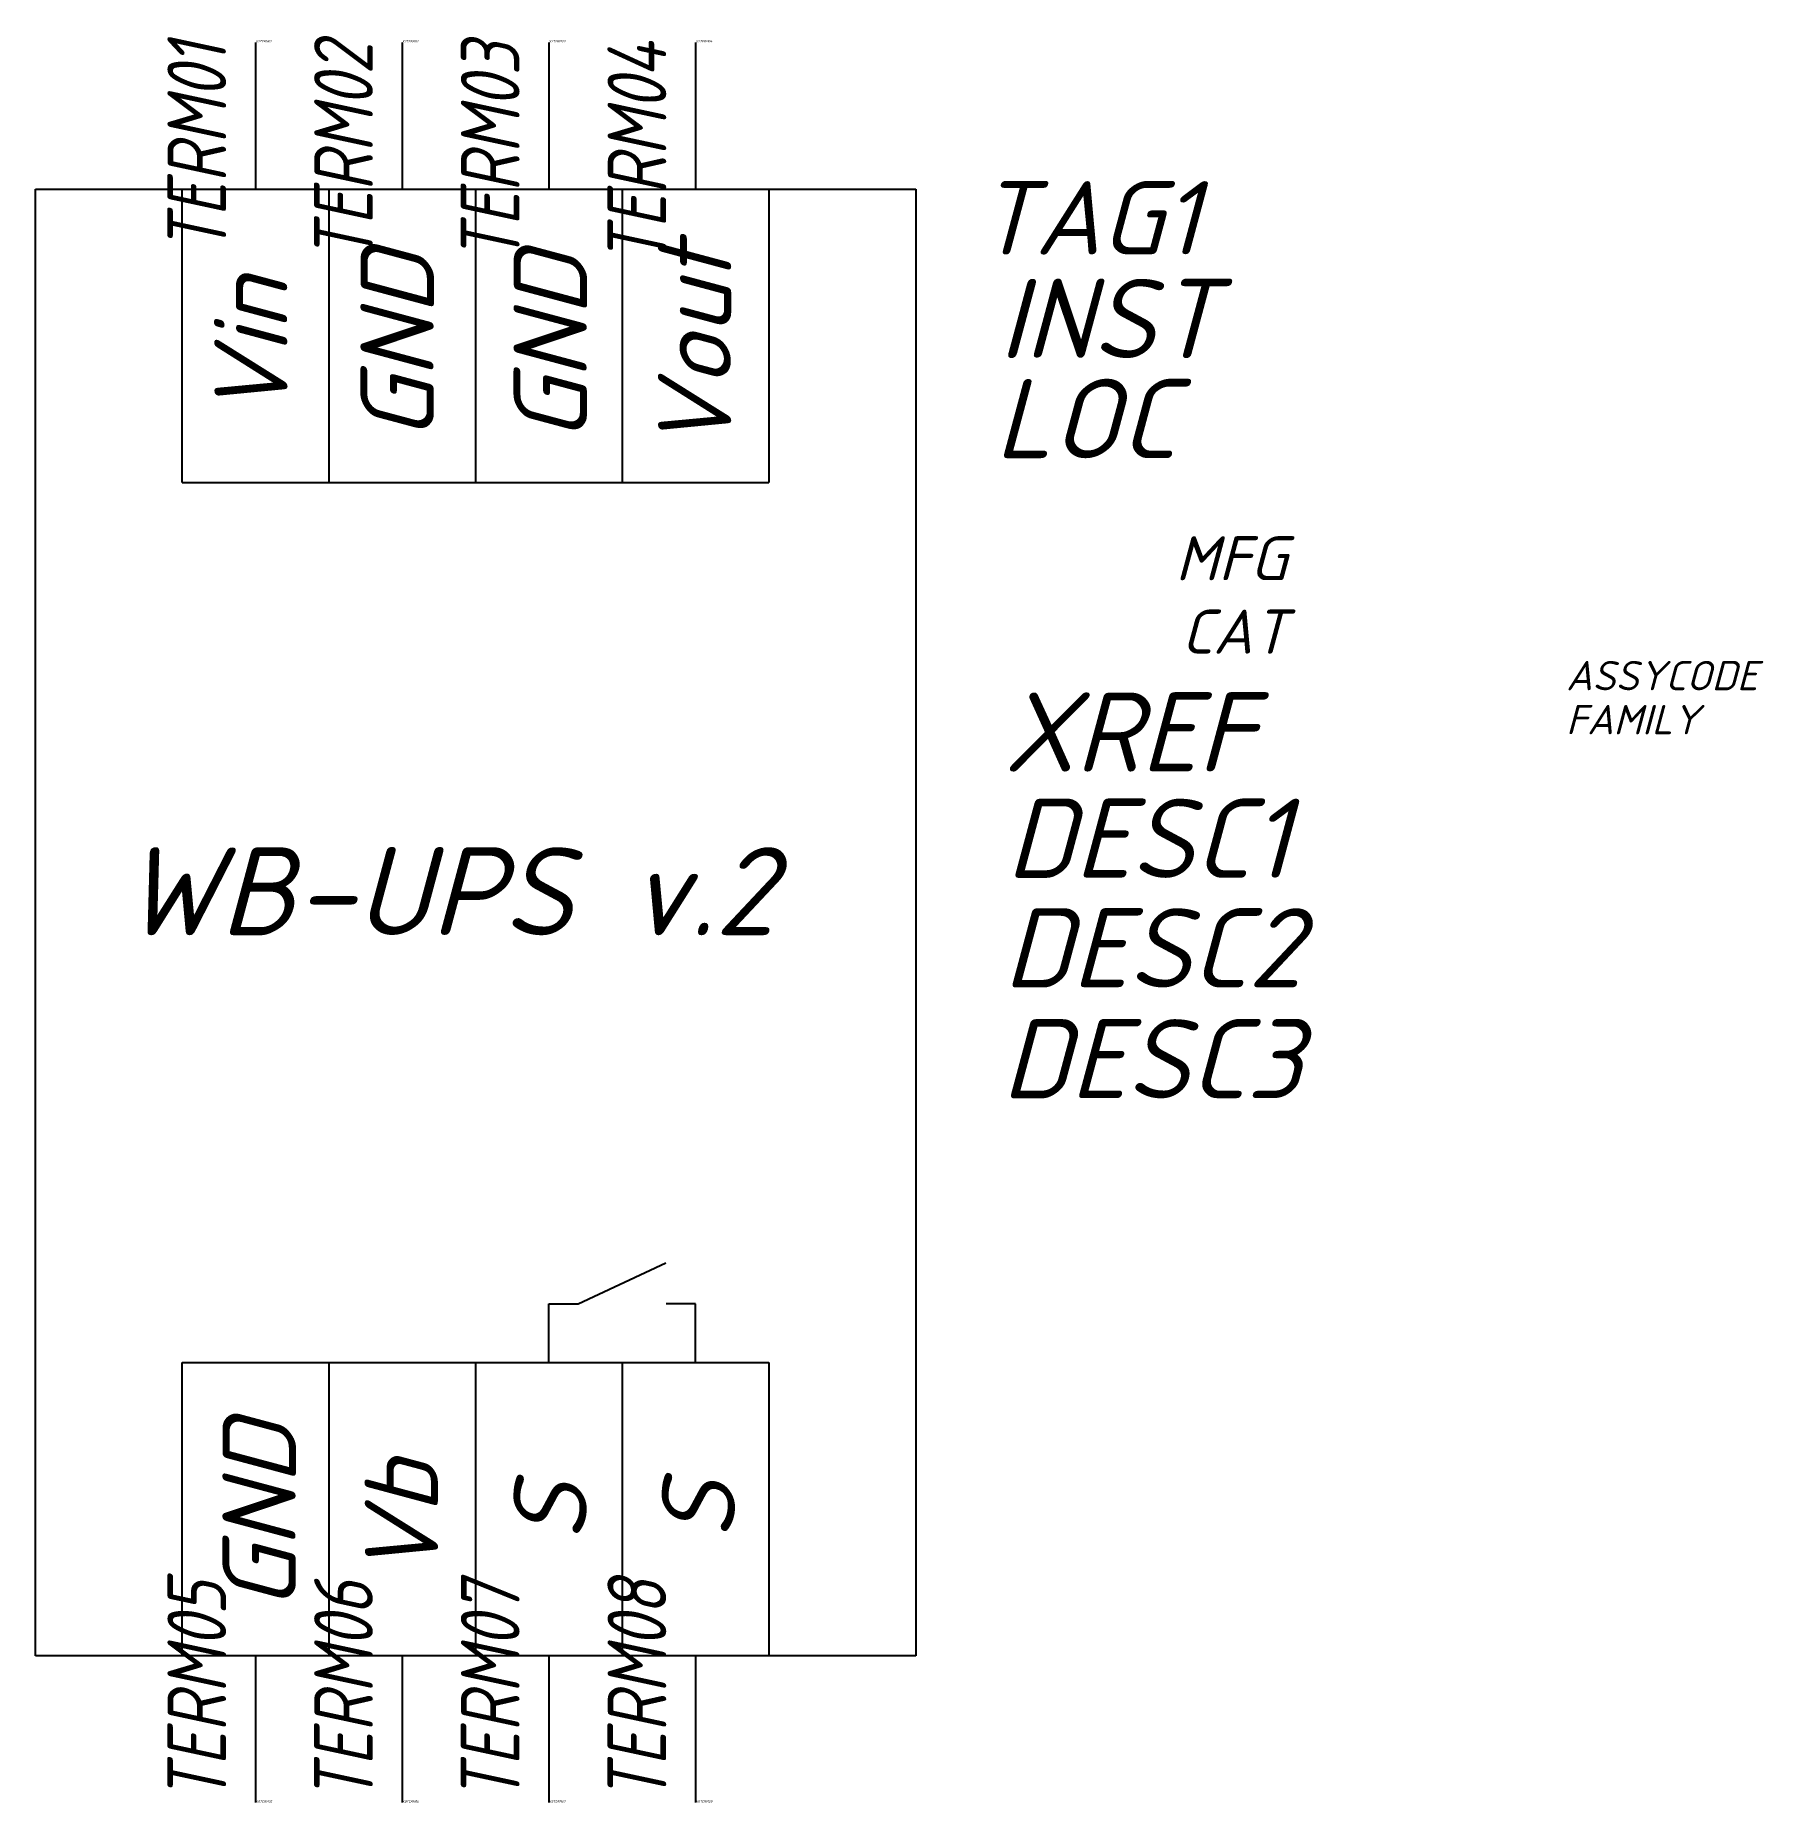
# Model space of a CAD drawing. Header units: millimetres. Extents: x -7.5 to 51.4, y -60 to 0.2.
import ezdxf
from ezdxf.enums import TextEntityAlignment as Align

# ---------------------------------------------------------------- set-up
doc = ezdxf.new("R2010")
doc.units = ezdxf.units.MM
doc.header["$LTSCALE"] = 6
doc.styles.add('WD_IEC', font='isocpeui.ttf', dxfattribs={"height": 2.5})
doc.styles.add('текст', font='isocpeui.ttf')

msp = doc.modelspace()

# ---------------------------------------------------------------- linework, layer by layer
for p, q in [((0, 0), (0, -5)), ((5, 0), (5, -5)), ((10, 0), (10, -5)), ((15, 0), (15, -5)), ((-7.5, -5), (22.5, -5)), ((-7.5, -55), (-7.5, -5)), ((-2.5, -15), (-2.5, -5)), ((2.5, -5), (2.5, -15)), ((7.5, -5), (7.5, -15)), ((12.5, -5), (12.5, -15)), ((17.5, -5), (17.5, -15)), ((22.5, -5), (22.5, -55)), ((-2.5, -15), (2.5, -15)), ((2.5, -15), (7.5, -15)), ((7.5, -15), (12.5, -15)), ((12.5, -15), (17.5, -15)), ((11, -43), (13.987, -41.599)), ((10, -45), (10, -43)), ((10, -43), (11, -43)), ((15, -43), (14, -43)), ((15, -45), (15, -43)), ((-2.5, -45), (2.5, -45)), ((-2.5, -55), (-2.5, -45)), ((2.5, -45), (7.5, -45)), ((2.5, -45), (2.5, -55)), ((7.5, -45), (12.5, -45)), ((7.5, -45), (7.5, -55)), ((12.5, -45), (17.5, -45)), ((12.5, -45), (12.5, -55)), ((17.5, -45), (17.5, -55)), ((22.5, -55), (-7.5, -55)), ((0, -55), (0, -60)), ((5, -55), (5, -60)), ((10, -55), (10, -60)), ((15, -55), (15, -60))]:
    msp.add_line(p, q)

# ---------------------------------------------------------------- texts
at = {"style": 'текст'}
for s, p in [('Vout', (16.213, -14.009)), ('GND', (6.083, -13.561)), ('GND', (11.302, -13.603)), ('Vin', (1.095, -12.85)), ('GND', (1.38, -53.427)), ('Vb', (6.224, -52.406)), ('S', (11.29, -51.081)), ('S', (16.343, -51.02))]:
    msp.add_text(s, height=2.5, rotation=90, dxfattribs=at).set_placement(p)
msp.add_text('WB-UPS v.2', height=3, dxfattribs=at).set_placement((-4.573, -30.432))
at = {"style": 'WD_IEC', "width": 0.8}
for tag, p in [('TERM01', (-1, 0)), ('TERM02', (4, 0)), ('TERM03', (9, 0)), ('TERM04', (14, 0))]:
    msp.add_attdef(tag, text='', height=2, rotation=90, dxfattribs=at).set_placement(p, align=Align.RIGHT)
at = {"style": 'WD_IEC', "flags": 1}
for tag, p, height in [('X2TERM01', (0, 0), 0.08), ('X2TERM02', (5, 0), 0.08), ('X2TERM03', (10, 0), 0.08), ('X2TERM04', (15, 0), 0.08), ('ASSYCODE', (44.661, -22.082), 1), ('FAMILY', (44.661, -23.582), 1), ('X8TERM05', (0, -60), 0.08), ('X8TERM06', (5, -60), 0.08), ('X8TERM07', (10, -60), 0.08), ('X8TERM08', (15, -60), 0.08)]:
    msp.add_attdef(tag, p, '', height=height, dxfattribs=at)
at = {"style": 'WD_IEC'}
msp.add_attdef('TAG1', (24.583, -7.226), 'A', height=2.5, dxfattribs=at)
for tag, p in [('INST', (32.782, -10.758)), ('LOC', (31.392, -14.171)), ('XREF', (34.029, -24.853)), ('DESC1', (35.264, -28.476)), ('DESC2', (35.661, -32.212)), ('DESC3', (35.661, -35.992))]:
    msp.add_attdef(tag, text='', height=2.7, dxfattribs=at).set_placement(p, align=Align.RIGHT)
at = {"style": 'WD_IEC', "flags": 9}
for tag, text, p in [('MFG', 'Wiren Board', (35.161, -18.332)), ('CAT', 'WB-UPSv2', (35.161, -20.832))]:
    msp.add_attdef(tag, text=text, height=1.5, dxfattribs=at).set_placement(p, align=Align.RIGHT)
at = {"style": 'WD_IEC', "width": 0.8}
for tag, p in [('TERM05', (-1, -60)), ('TERM06', (4, -60)), ('TERM07', (9, -60)), ('TERM08', (14, -60))]:
    msp.add_attdef(tag, p, '', height=2, rotation=90, dxfattribs=at)

doc.saveas('drawing.dxf')
